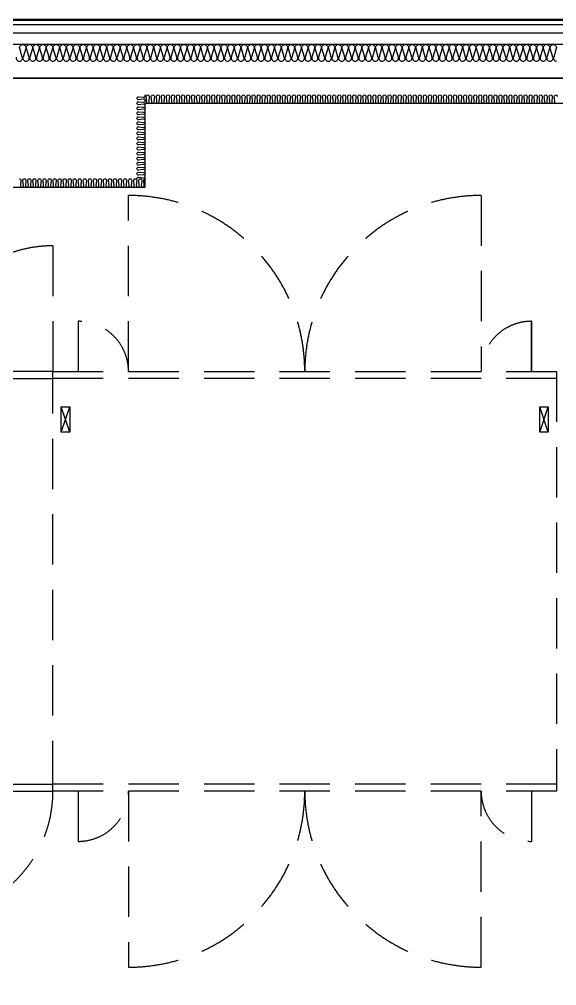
# Model space of a CAD drawing. Header units: millimetres. Extents: x -95754 to 177808, y 34455 to 149960.
# Drawn here: x 112804 to 116004, y 117595 to 123355 of the extents above; entities that cross this region are included whole.
import ezdxf

# ---------------------------------------------------------------- set-up
doc = ezdxf.new("R2010")
doc.units = ezdxf.units.MM
doc.header["$LTSCALE"] = 300
doc.linetypes.add('H1', pattern=[1.5, 1, -0.5])
for name, color, linetype in [('------00 Switch Gear', 8, 'Continuous'), ('A-ETC-전기', 253, 'H1'), ('A-하지철물', 55, 'Continuous'), ('ISL', 251, 'Continuous'), ('복합판넬', 6, 'Continuous')]:
    doc.layers.add(name, color=color, linetype=linetype)
doc.layers.add('A-ETC-AREA', color=21, linetype='Continuous', plot=False)

# ---------------------------------------------------------------- blocks, each defined once
blk = doc.blocks.new('750X2500')
at = {"layer": 'A-ETC-전기'}
for p, q in [((-3250, 750), (-2458, 750)), ((-2460, 750), (-2460, 0)), ((-40, 750), (-40, 0)), ((750, 0), (-42, 0))]:
    blk.add_line(p, q, dxfattribs=at)
blk.add_lwpolyline([(-2500, 750), (-2500, 0), (0, 0), (0, 750)], close=True, dxfattribs=at)
for centre, start, end in [((-2500, 750), 180, 270), ((0, 0), 0, 90)]:
    blk.add_arc(centre, 750, start, end, dxfattribs=at)

msp = doc.modelspace()

# ---------------------------------------------------------------- linework, layer by layer
at = {"layer": 'A-ETC-AREA'}
for points in [[(109303.6, 107505), (145803.6, 107505), (145803.6, 123005), (109303.6, 123005)], [(109303.6, 123005), (136703.6, 123005), (136703.6, 111105), (109303.6, 111105)]]:
    msp.add_lwpolyline(points, close=True, dxfattribs=at)
at = {"layer": 'A-ETC-전기'}
for p, q in [((113453.6, 121255), (113453.6, 122305)), ((115553.6, 122305), (115553.6, 121255)), ((113153.6, 121555), (113153.6, 121255)), ((115853.6, 121255), (115853.6, 121555)), ((115853.6, 121555), (115853.6, 121255)), ((116003.6, 121215), (113003.6, 121215)), ((113053.6, 120895), (113103.6, 121045)), ((113103.6, 120895), (113053.6, 121045)), ((115903.6, 120895), (115953.6, 121045)), ((115953.6, 120895), (115903.6, 121045)), ((116003.6, 118795), (113003.6, 118795)), ((113153.6, 118755), (113153.6, 118455)), ((113453.6, 118755), (113453.6, 117705)), ((115553.6, 117705), (115553.6, 118755)), ((115853.6, 118755), (115853.6, 118455))]:
    msp.add_line(p, q, dxfattribs=at)
at = {"layer": 'A-ETC-전기', "elevation": 0}
for points in [[(116003.6, 118755), (113003.6, 118755), (113003.6, 121255), (116003.6, 121255)], [(113053.6, 121045), (113103.6, 121045), (113103.6, 120895), (113053.6, 120895)], [(115903.6, 121045), (115953.6, 121045), (115953.6, 120895), (115903.6, 120895)]]:
    msp.add_lwpolyline(points, close=True, dxfattribs=at)
at = {"layer": 'A-ETC-전기'}
for centre, radius, start, end in [((113453.6, 121255), 1050, 0, 90), ((115553.6, 121255), 1050, 90, 180), ((113153.6, 121255), 300, 0, 90), ((115853.6, 121255), 300, 90, 180), ((113153.6, 118755), 300, 270, 0), ((113453.6, 118755), 1050, 270, 0), ((115553.6, 118755), 1050, 180, 270), ((115853.6, 118755), 300, 180, 270)]:
    msp.add_arc(centre, radius, start, end, dxfattribs=at)
at = {"layer": 'A-하지철물'}
for points in [[(108983.6, 122950), (108983.6, 123325), (131898.6, 123325)], [(109033.6, 122950), (109033.6, 123275), (131898.6, 123275)]]:
    msp.add_lwpolyline(points, dxfattribs=at)
at = {"layer": 'ISL', "elevation": 0}
for points in [[(131948.6, 123205), (109103.6, 123205)], [(109453.6, 118665), (109453.6, 122855), (112753.6, 122855), (112753.6, 122355), (113553.6, 122355), (113553.6, 122855), (121303.6, 122855), (121303.6, 121855), (123853.6, 121855), (123853.6, 122355), (124353.6, 122355), (124353.6, 122855), (134353.6, 122855), (134353.6, 122355), (135153.6, 122355), (135153.6, 122855), (136553.6, 122855), (136553.6, 118455)]]:
    msp.add_lwpolyline(points, dxfattribs=at)
for points in [[(112785.9, 123129.3, 0.509267), (112803.6, 123105, 0.509267), (112821.3, 123129.3), (112805.9, 123180.8, -1.372593), (112841.3, 123180.8), (112825.9, 123129.3, 0.509267), (112843.6, 123105, 0.509267), (112861.3, 123129.3), (112845.9, 123180.8, -1.372593), (112881.3, 123180.8), (112865.9, 123129.3, 0.509267), (112883.6, 123105, 0.509267), (112901.3, 123129.3), (112885.9, 123180.8, -1.372593), (112921.3, 123180.8), (112905.9, 123129.3, 0.509267), (112923.6, 123105, 0.509267), (112941.3, 123129.3), (112925.9, 123180.8, -1.372593), (112961.3, 123180.8), (112945.9, 123129.3, 0.509267), (112963.6, 123105, 0.509267), (112981.3, 123129.3), (112965.9, 123180.8, -1.372593), (113001.3, 123180.8), (112985.9, 123129.3, 0.509267), (113003.6, 123105, 0.509267), (113021.3, 123129.3), (113005.9, 123180.8, -1.372593), (113041.3, 123180.8), (113025.9, 123129.3, 0.509267), (113043.6, 123105, 0.509267), (113061.3, 123129.3), (113045.9, 123180.8, -1.372593), (113081.3, 123180.8), (113065.9, 123129.3, 0.509267), (113083.6, 123105, 0.509267), (113101.3, 123129.3), (113085.9, 123180.8, -1.372593), (113121.3, 123180.8), (113105.9, 123129.3, 0.509267), (113123.6, 123105, 0.509267), (113141.3, 123129.3), (113125.9, 123180.8, -1.372593), (113161.3, 123180.8), (113145.9, 123129.3, 0.509267), (113163.6, 123105, 0.509267), (113181.3, 123129.3), (113165.9, 123180.8, -1.372593), (113201.3, 123180.8), (113185.9, 123129.3, 0.509267), (113203.6, 123105, 0.509267), (113221.3, 123129.3), (113205.9, 123180.8, -1.372593), (113241.3, 123180.8), (113225.9, 123129.3, 0.509267), (113243.6, 123105, 0.509267), (113261.3, 123129.3), (113245.9, 123180.8, -1.372593), (113281.3, 123180.8), (113265.9, 123129.3, 0.509267), (113283.6, 123105, 0.509267), (113301.3, 123129.3), (113285.9, 123180.8, -1.372593), (113321.3, 123180.8), (113305.9, 123129.3, 0.509267), (113323.6, 123105, 0.509267), (113341.3, 123129.3), (113325.9, 123180.8, -1.372593), (113361.3, 123180.8), (113345.9, 123129.3, 0.509267), (113363.6, 123105, 0.509267), (113381.3, 123129.3), (113365.9, 123180.8, -1.372593), (113401.3, 123180.8), (113385.9, 123129.3, 0.509267), (113403.6, 123105, 0.509267), (113421.3, 123129.3), (113405.9, 123180.8, -1.372593), (113441.3, 123180.8), (113425.9, 123129.3, 0.509267), (113443.6, 123105, 0.509267), (113461.3, 123129.3), (113445.9, 123180.8, -1.372593), (113481.3, 123180.8), (113465.9, 123129.3, 0.509267), (113483.6, 123105, 0.509267), (113501.3, 123129.3), (113485.9, 123180.8, -1.372593), (113521.3, 123180.8), (113505.9, 123129.3, 0.509267), (113523.6, 123105, 0.509267), (113541.3, 123129.3), (113525.9, 123180.8, -1.372593), (113561.3, 123180.8), (113545.9, 123129.3, 0.509267), (113563.6, 123105, 0.509267), (113581.3, 123129.3), (113565.9, 123180.8, -1.372593), (113601.3, 123180.8), (113585.9, 123129.3, 0.509267), (113603.6, 123105, 0.509267), (113621.3, 123129.3), (113605.9, 123180.8, -1.372593), (113641.3, 123180.8), (113625.9, 123129.3, 0.509267), (113643.6, 123105, 0.509267), (113661.3, 123129.3), (113645.9, 123180.8, -1.372593), (113681.3, 123180.8), (113665.9, 123129.3, 0.509267), (113683.6, 123105, 0.509267), (113701.3, 123129.3), (113685.9, 123180.8, -1.372593), (113721.3, 123180.8), (113705.9, 123129.3, 0.509267), (113723.6, 123105, 0.509267), (113741.3, 123129.3), (113725.9, 123180.8, -1.372593), (113761.3, 123180.8), (113745.9, 123129.3, 0.509267), (113763.6, 123105, 0.509267), (113781.3, 123129.3), (113765.9, 123180.8, -1.372593), (113801.3, 123180.8), (113785.9, 123129.3, 0.509267), (113803.6, 123105, 0.509267), (113821.3, 123129.3), (113805.9, 123180.8, -1.372593), (113841.3, 123180.8), (113825.9, 123129.3, 0.509267), (113843.6, 123105, 0.509267), (113861.3, 123129.3), (113845.9, 123180.8, -1.372593), (113881.3, 123180.8), (113865.9, 123129.3, 0.509267), (113883.6, 123105, 0.509267), (113901.3, 123129.3), (113885.9, 123180.8, -1.372593), (113921.3, 123180.8), (113905.9, 123129.3, 0.509267), (113923.6, 123105, 0.509267), (113941.3, 123129.3), (113925.9, 123180.8, -1.372593), (113961.3, 123180.8), (113945.9, 123129.3, 0.509267), (113963.6, 123105, 0.509267), (113981.3, 123129.3), (113965.9, 123180.8, -1.372593), (114001.3, 123180.8), (113985.9, 123129.3, 0.509267), (114003.6, 123105, 0.509267), (114021.3, 123129.3), (114005.9, 123180.8, -1.372593), (114041.3, 123180.8), (114025.9, 123129.3, 0.509267), (114043.6, 123105, 0.509267), (114061.3, 123129.3), (114045.9, 123180.8, -1.372593), (114081.3, 123180.8), (114065.9, 123129.3, 0.509267), (114083.6, 123105, 0.509267), (114101.3, 123129.3), (114085.9, 123180.8, -1.372593), (114121.3, 123180.8), (114105.9, 123129.3, 0.509267), (114123.6, 123105, 0.509267), (114141.3, 123129.3), (114125.9, 123180.8, -1.372593), (114161.3, 123180.8), (114145.9, 123129.3, 0.509267), (114163.6, 123105, 0.509267), (114181.3, 123129.3), (114165.9, 123180.8, -1.372593), (114201.3, 123180.8), (114185.9, 123129.3, 0.509267), (114203.6, 123105, 0.509267), (114221.3, 123129.3), (114205.9, 123180.8, -1.372593), (114241.3, 123180.8), (114225.9, 123129.3, 0.509267), (114243.6, 123105, 0.509267), (114261.3, 123129.3), (114245.9, 123180.8, -1.372593), (114281.3, 123180.8), (114265.9, 123129.3, 0.509267), (114283.6, 123105, 0.509267), (114301.3, 123129.3), (114285.9, 123180.8, -1.372593), (114321.3, 123180.8), (114305.9, 123129.3, 0.509267), (114323.6, 123105, 0.509267), (114341.3, 123129.3), (114325.9, 123180.8, -1.372593), (114361.3, 123180.8), (114345.9, 123129.3, 0.509267), (114363.6, 123105, 0.509267), (114381.3, 123129.3), (114365.9, 123180.8, -1.372593), (114401.3, 123180.8), (114385.9, 123129.3, 0.509267), (114403.6, 123105, 0.509267), (114421.3, 123129.3), (114405.9, 123180.8, -1.372593), (114441.3, 123180.8), (114425.9, 123129.3, 0.509267), (114443.6, 123105, 0.509267), (114461.3, 123129.3), (114445.9, 123180.8, -1.372593), (114481.3, 123180.8), (114465.9, 123129.3, 0.509267), (114483.6, 123105, 0.509267), (114501.3, 123129.3), (114485.9, 123180.8, -1.372593), (114521.3, 123180.8), (114505.9, 123129.3, 0.509267), (114523.6, 123105, 0.509267), (114541.3, 123129.3), (114525.9, 123180.8, -1.372593), (114561.3, 123180.8), (114545.9, 123129.3, 0.509267), (114563.6, 123105, 0.509267), (114581.3, 123129.3), (114565.9, 123180.8, -1.372593), (114601.3, 123180.8), (114585.9, 123129.3, 0.509267), (114603.6, 123105, 0.509267), (114621.3, 123129.3), (114605.9, 123180.8, -1.372593), (114641.3, 123180.8), (114625.9, 123129.3, 0.509267), (114643.6, 123105, 0.509267), (114661.3, 123129.3), (114645.9, 123180.8, -1.372593), (114681.3, 123180.8), (114665.9, 123129.3, 0.509267), (114683.6, 123105, 0.509267), (114701.3, 123129.3), (114685.9, 123180.8, -1.372593), (114721.3, 123180.8), (114705.9, 123129.3, 0.509267), (114723.6, 123105, 0.509267), (114741.3, 123129.3), (114725.9, 123180.8, -1.372593), (114761.3, 123180.8), (114745.9, 123129.3, 0.509267), (114763.6, 123105, 0.509267), (114781.3, 123129.3), (114765.9, 123180.8, -1.372593), (114801.3, 123180.8), (114785.9, 123129.3, 0.509267), (114803.6, 123105, 0.509267), (114821.3, 123129.3), (114805.9, 123180.8, -1.372593), (114841.3, 123180.8), (114825.9, 123129.3, 0.509267), (114843.6, 123105, 0.509267), (114861.3, 123129.3), (114845.9, 123180.8, -1.372593), (114881.3, 123180.8), (114865.9, 123129.3, 0.509267), (114883.6, 123105, 0.509267), (114901.3, 123129.3), (114885.9, 123180.8, -1.372593), (114921.3, 123180.8), (114905.9, 123129.3, 0.509267), (114923.6, 123105, 0.509267), (114941.3, 123129.3), (114925.9, 123180.8, -1.372593), (114961.3, 123180.8), (114945.9, 123129.3, 0.509267), (114963.6, 123105, 0.509267), (114981.3, 123129.3), (114965.9, 123180.8, -1.372593), (115001.3, 123180.8), (114985.9, 123129.3, 0.509267), (115003.6, 123105, 0.509267), (115021.3, 123129.3), (115005.9, 123180.8, -1.372593), (115041.3, 123180.8), (115025.9, 123129.3, 0.509267), (115043.6, 123105, 0.509267), (115061.3, 123129.3), (115045.9, 123180.8, -1.372593), (115081.3, 123180.8), (115065.9, 123129.3, 0.509267), (115083.6, 123105, 0.509267), (115101.3, 123129.3), (115085.9, 123180.8, -1.372593), (115121.3, 123180.8), (115105.9, 123129.3, 0.509267), (115123.6, 123105, 0.509267), (115141.3, 123129.3), (115125.9, 123180.8, -1.372593), (115161.3, 123180.8), (115145.9, 123129.3, 0.509267), (115163.6, 123105, 0.509267), (115181.3, 123129.3), (115165.9, 123180.8, -1.372593), (115201.3, 123180.8), (115185.9, 123129.3, 0.509267), (115203.6, 123105, 0.509267), (115221.3, 123129.3), (115205.9, 123180.8, -1.372593), (115241.3, 123180.8), (115225.9, 123129.3, 0.509267), (115243.6, 123105, 0.509267), (115261.3, 123129.3), (115245.9, 123180.8, -1.372593), (115281.3, 123180.8), (115265.9, 123129.3, 0.509267), (115283.6, 123105, 0.509267), (115301.3, 123129.3), (115285.9, 123180.8, -1.372593), (115321.3, 123180.8), (115305.9, 123129.3, 0.509267), (115323.6, 123105, 0.509267), (115341.3, 123129.3), (115325.9, 123180.8, -1.372593), (115361.3, 123180.8), (115345.9, 123129.3, 0.509267), (115363.6, 123105, 0.509267), (115381.3, 123129.3), (115365.9, 123180.8, -1.372593), (115401.3, 123180.8), (115385.9, 123129.3, 0.509267), (115403.6, 123105, 0.509267), (115421.3, 123129.3), (115405.9, 123180.8, -1.372593), (115441.3, 123180.8), (115425.9, 123129.3, 0.509267), (115443.6, 123105, 0.509267), (115461.3, 123129.3), (115445.9, 123180.8, -1.372593), (115481.3, 123180.8), (115465.9, 123129.3, 0.509267), (115483.6, 123105, 0.509267), (115501.3, 123129.3), (115485.9, 123180.8, -1.372593), (115521.3, 123180.8), (115505.9, 123129.3, 0.509267), (115523.6, 123105, 0.509267), (115541.3, 123129.3), (115525.9, 123180.8, -1.372593), (115561.3, 123180.8), (115545.9, 123129.3, 0.509267), (115563.6, 123105, 0.509267), (115581.3, 123129.3), (115565.9, 123180.8, -1.372593), (115601.3, 123180.8), (115585.9, 123129.3, 0.509267), (115603.6, 123105, 0.509267), (115621.3, 123129.3), (115605.9, 123180.8, -1.372593), (115641.3, 123180.8), (115625.9, 123129.3, 0.509267), (115643.6, 123105, 0.509267), (115661.3, 123129.3), (115645.9, 123180.8, -1.372593), (115681.3, 123180.8), (115665.9, 123129.3, 0.509267), (115683.6, 123105, 0.509267), (115701.3, 123129.3), (115685.9, 123180.8, -1.372593), (115721.3, 123180.8), (115705.9, 123129.3, 0.509267), (115723.6, 123105, 0.509267), (115741.3, 123129.3), (115725.9, 123180.8, -1.372593), (115761.3, 123180.8), (115745.9, 123129.3, 0.509267), (115763.6, 123105, 0.509267), (115781.3, 123129.3), (115765.9, 123180.8, -1.372593), (115801.3, 123180.8), (115785.9, 123129.3, 0.509267), (115803.6, 123105, 0.509267), (115821.3, 123129.3), (115805.9, 123180.8, -1.372593), (115841.3, 123180.8), (115825.9, 123129.3, 0.509267), (115843.6, 123105, 0.509267), (115861.3, 123129.3), (115845.9, 123180.8, -1.372593), (115881.3, 123180.8), (115865.9, 123129.3, 0.509267), (115883.6, 123105, 0.509267), (115901.3, 123129.3), (115885.9, 123180.8, -1.372593), (115921.3, 123180.8), (115905.9, 123129.3, 0.509267), (115923.6, 123105, 0.509267), (115941.3, 123129.3), (115925.9, 123180.8, -1.372593), (115961.3, 123180.8), (115945.9, 123129.3, 0.509267), (115963.6, 123105, 0.509267), (115981.3, 123129.3), (115965.9, 123180.8, -1.372593), (116001.3, 123180.8), (115985.9, 123129.3, 0.509267), (116003.6, 123105, 0.509267)], [(113503.6, 122405, -0.44469), (113513.6, 122414), (113543.6, 122411, 1.108889), (113543.6, 122429), (113513.6, 122426, -0.44469), (113503.6, 122435, -0.44469), (113513.6, 122444), (113543.6, 122441, 1.108889), (113543.6, 122459), (113513.6, 122456, -0.44469), (113503.6, 122465, -0.44469), (113513.6, 122474), (113543.6, 122471, 1.108889), (113543.6, 122489), (113513.6, 122486, -0.44469), (113503.6, 122495, -0.44469), (113513.6, 122504), (113543.6, 122501, 1.108889), (113543.6, 122519), (113513.6, 122516, -0.44469), (113503.6, 122525, -0.44469), (113513.6, 122534), (113543.6, 122531, 1.108889), (113543.6, 122549), (113513.6, 122546, -0.44469), (113503.6, 122555, -0.44469), (113513.6, 122564), (113543.6, 122561, 1.108889), (113543.6, 122579), (113513.6, 122576, -0.44469), (113503.6, 122585, -0.44469), (113513.6, 122594), (113543.6, 122591, 1.108889), (113543.6, 122609), (113513.6, 122606, -0.44469), (113503.6, 122615, -0.44469), (113513.6, 122624), (113543.6, 122621, 1.108889), (113543.6, 122639), (113513.6, 122636, -0.44469), (113503.6, 122645, -0.44469), (113513.6, 122654), (113543.6, 122651, 1.108889), (113543.6, 122669), (113513.6, 122666, -0.44469), (113503.6, 122675, -0.44469), (113513.6, 122684), (113543.6, 122681, 1.108889), (113543.6, 122699), (113513.6, 122696, -0.44469), (113503.6, 122705, -0.44469), (113513.6, 122714), (113543.6, 122711, 1.108889), (113543.6, 122729), (113513.6, 122726, -0.44469), (113503.6, 122735, -0.44469), (113513.6, 122744), (113543.6, 122741, 1.108889), (113543.6, 122759), (113513.6, 122756, -0.44469), (113503.6, 122765, -0.44469), (113513.6, 122774), (113543.6, 122771, 1.108889), (113543.6, 122789), (113513.6, 122786, -0.44469), (113503.6, 122795, -0.44469), (113513.6, 122804), (113543.6, 122801, 1.108889), (113543.6, 122819), (113513.6, 122816, -0.44469), (113503.6, 122825, -0.44469), (113513.6, 122834), (113543.6, 122831, 1.108889), (113543.6, 122849), (113513.6, 122846, -0.44469), (113503.6, 122855, -0.44469), (113513.6, 122864), (113543.6, 122861, 1.108889), (113543.6, 122879), (113513.6, 122876, -0.44469), (113503.6, 122885, -0.44469), (113513.6, 122894), (113543.6, 122891, 0.633281), (113552.1, 122905, 0.633281)], [(113553.6, 122855, 0.44469), (113562.6, 122865), (113559.6, 122895, -1.108889), (113577.6, 122895), (113574.6, 122865, 0.44469), (113583.6, 122855, 0.44469), (113592.6, 122865), (113589.6, 122895, -1.108889), (113607.6, 122895), (113604.6, 122865, 0.44469), (113613.6, 122855, 0.44469), (113622.6, 122865), (113619.6, 122895, -1.108889), (113637.6, 122895), (113634.6, 122865, 0.44469), (113643.6, 122855, 0.44469), (113652.6, 122865), (113649.6, 122895, -1.108889), (113667.6, 122895), (113664.6, 122865, 0.44469), (113673.6, 122855, 0.44469), (113682.6, 122865), (113679.6, 122895, -1.108889), (113697.6, 122895), (113694.6, 122865, 0.44469), (113703.6, 122855, 0.44469), (113712.6, 122865), (113709.6, 122895, -1.108889), (113727.6, 122895), (113724.6, 122865, 0.44469), (113733.6, 122855, 0.44469), (113742.6, 122865), (113739.6, 122895, -1.108889), (113757.6, 122895), (113754.6, 122865, 0.44469), (113763.6, 122855, 0.44469), (113772.6, 122865), (113769.6, 122895, -1.108889), (113787.6, 122895), (113784.6, 122865, 0.44469), (113793.6, 122855, 0.44469), (113802.6, 122865), (113799.6, 122895, -1.108889), (113817.6, 122895), (113814.6, 122865, 0.44469), (113823.6, 122855, 0.44469), (113832.6, 122865), (113829.6, 122895, -1.108889), (113847.6, 122895), (113844.6, 122865, 0.44469), (113853.6, 122855, 0.44469), (113862.6, 122865), (113859.6, 122895, -1.108889), (113877.6, 122895), (113874.6, 122865, 0.44469), (113883.6, 122855, 0.44469), (113892.6, 122865), (113889.6, 122895, -1.108889), (113907.6, 122895), (113904.6, 122865, 0.44469), (113913.6, 122855, 0.44469), (113922.6, 122865), (113919.6, 122895, -1.108889), (113937.6, 122895), (113934.6, 122865, 0.44469), (113943.6, 122855, 0.44469), (113952.6, 122865), (113949.6, 122895, -1.108889), (113967.6, 122895), (113964.6, 122865, 0.44469), (113973.6, 122855, 0.44469), (113982.6, 122865), (113979.6, 122895, -1.108889), (113997.6, 122895), (113994.6, 122865, 0.44469), (114003.6, 122855, 0.44469), (114012.6, 122865), (114009.6, 122895, -1.108889), (114027.6, 122895), (114024.6, 122865, 0.44469), (114033.6, 122855, 0.44469), (114042.6, 122865), (114039.6, 122895, -1.108889), (114057.6, 122895), (114054.6, 122865, 0.44469), (114063.6, 122855, 0.44469), (114072.6, 122865), (114069.6, 122895, -1.108889), (114087.6, 122895), (114084.6, 122865, 0.44469), (114093.6, 122855, 0.44469), (114102.6, 122865), (114099.6, 122895, -1.108889), (114117.6, 122895), (114114.6, 122865, 0.44469), (114123.6, 122855, 0.44469), (114132.6, 122865), (114129.6, 122895, -1.108889), (114147.6, 122895), (114144.6, 122865, 0.44469), (114153.6, 122855, 0.44469), (114162.6, 122865), (114159.6, 122895, -1.108889), (114177.6, 122895), (114174.6, 122865, 0.44469), (114183.6, 122855, 0.44469), (114192.6, 122865), (114189.6, 122895, -1.108889), (114207.6, 122895), (114204.6, 122865, 0.44469), (114213.6, 122855, 0.44469), (114222.6, 122865), (114219.6, 122895, -1.108889), (114237.6, 122895), (114234.6, 122865, 0.44469), (114243.6, 122855, 0.44469), (114252.6, 122865), (114249.6, 122895, -1.108889), (114267.6, 122895), (114264.6, 122865, 0.44469), (114273.6, 122855, 0.44469), (114282.6, 122865), (114279.6, 122895, -1.108889), (114297.6, 122895), (114294.6, 122865, 0.44469), (114303.6, 122855, 0.44469), (114312.6, 122865), (114309.6, 122895, -1.108889), (114327.6, 122895), (114324.6, 122865, 0.44469), (114333.6, 122855, 0.44469), (114342.6, 122865), (114339.6, 122895, -1.108889), (114357.6, 122895), (114354.6, 122865, 0.44469), (114363.6, 122855, 0.44469), (114372.6, 122865), (114369.6, 122895, -1.108889), (114387.6, 122895), (114384.6, 122865, 0.44469), (114393.6, 122855, 0.44469), (114402.6, 122865), (114399.6, 122895, -1.108889), (114417.6, 122895), (114414.6, 122865, 0.44469), (114423.6, 122855, 0.44469), (114432.6, 122865), (114429.6, 122895, -1.108889), (114447.6, 122895), (114444.6, 122865, 0.44469), (114453.6, 122855, 0.44469), (114462.6, 122865), (114459.6, 122895, -1.108889), (114477.6, 122895), (114474.6, 122865, 0.44469), (114483.6, 122855, 0.44469), (114492.6, 122865), (114489.6, 122895, -1.108889), (114507.6, 122895), (114504.6, 122865, 0.44469), (114513.6, 122855, 0.44469), (114522.6, 122865), (114519.6, 122895, -1.108889), (114537.6, 122895), (114534.6, 122865, 0.44469), (114543.6, 122855, 0.44469), (114552.6, 122865), (114549.6, 122895, -1.108889), (114567.6, 122895), (114564.6, 122865, 0.44469), (114573.6, 122855, 0.44469), (114582.6, 122865), (114579.6, 122895, -1.108889), (114597.6, 122895), (114594.6, 122865, 0.44469), (114603.6, 122855, 0.44469), (114612.6, 122865), (114609.6, 122895, -1.108889), (114627.6, 122895), (114624.6, 122865, 0.44469), (114633.6, 122855, 0.44469), (114642.6, 122865), (114639.6, 122895, -1.108889), (114657.6, 122895), (114654.6, 122865, 0.44469), (114663.6, 122855, 0.44469), (114672.6, 122865), (114669.6, 122895, -1.108889), (114687.6, 122895), (114684.6, 122865, 0.44469), (114693.6, 122855, 0.44469), (114702.6, 122865), (114699.6, 122895, -1.108889), (114717.6, 122895), (114714.6, 122865, 0.44469), (114723.6, 122855, 0.44469), (114732.6, 122865), (114729.6, 122895, -1.108889), (114747.6, 122895), (114744.6, 122865, 0.44469), (114753.6, 122855, 0.44469), (114762.6, 122865), (114759.6, 122895, -1.108889), (114777.6, 122895), (114774.6, 122865, 0.44469), (114783.6, 122855, 0.44469), (114792.6, 122865), (114789.6, 122895, -1.108889), (114807.6, 122895), (114804.6, 122865, 0.44469), (114813.6, 122855, 0.44469), (114822.6, 122865), (114819.6, 122895, -1.108889), (114837.6, 122895), (114834.6, 122865, 0.44469), (114843.6, 122855, 0.44469), (114852.6, 122865), (114849.6, 122895, -1.108889), (114867.6, 122895), (114864.6, 122865, 0.44469), (114873.6, 122855, 0.44469), (114882.6, 122865), (114879.6, 122895, -1.108889), (114897.6, 122895), (114894.6, 122865, 0.44469), (114903.6, 122855, 0.44469), (114912.6, 122865), (114909.6, 122895, -1.108889), (114927.6, 122895), (114924.6, 122865, 0.44469), (114933.6, 122855, 0.44469), (114942.6, 122865), (114939.6, 122895, -1.108889), (114957.6, 122895), (114954.6, 122865, 0.44469), (114963.6, 122855, 0.44469), (114972.6, 122865), (114969.6, 122895, -1.108889), (114987.6, 122895), (114984.6, 122865, 0.44469), (114993.6, 122855, 0.44469), (115002.6, 122865), (114999.6, 122895, -1.108889), (115017.6, 122895), (115014.6, 122865, 0.44469), (115023.6, 122855, 0.44469), (115032.6, 122865), (115029.6, 122895, -1.108889), (115047.6, 122895), (115044.6, 122865, 0.44469), (115053.6, 122855, 0.44469), (115062.6, 122865), (115059.6, 122895, -1.108889), (115077.6, 122895), (115074.6, 122865, 0.44469), (115083.6, 122855, 0.44469), (115092.6, 122865), (115089.6, 122895, -1.108889), (115107.6, 122895), (115104.6, 122865, 0.44469), (115113.6, 122855, 0.44469), (115122.6, 122865), (115119.6, 122895, -1.108889), (115137.6, 122895), (115134.6, 122865, 0.44469), (115143.6, 122855, 0.44469), (115152.6, 122865), (115149.6, 122895, -1.108889), (115167.6, 122895), (115164.6, 122865, 0.44469), (115173.6, 122855, 0.44469), (115182.6, 122865), (115179.6, 122895, -1.108889), (115197.6, 122895), (115194.6, 122865, 0.44469), (115203.6, 122855, 0.44469), (115212.6, 122865), (115209.6, 122895, -1.108889), (115227.6, 122895), (115224.6, 122865, 0.44469), (115233.6, 122855, 0.44469), (115242.6, 122865), (115239.6, 122895, -1.108889), (115257.6, 122895), (115254.6, 122865, 0.44469), (115263.6, 122855, 0.44469), (115272.6, 122865), (115269.6, 122895, -1.108889), (115287.6, 122895), (115284.6, 122865, 0.44469), (115293.6, 122855, 0.44469), (115302.6, 122865), (115299.6, 122895, -1.108889), (115317.6, 122895), (115314.6, 122865, 0.44469), (115323.6, 122855, 0.44469), (115332.6, 122865), (115329.6, 122895, -1.108889), (115347.6, 122895), (115344.6, 122865, 0.44469), (115353.6, 122855, 0.44469), (115362.6, 122865), (115359.6, 122895, -1.108889), (115377.6, 122895), (115374.6, 122865, 0.44469), (115383.6, 122855, 0.44469), (115392.6, 122865), (115389.6, 122895, -1.108889), (115407.6, 122895), (115404.6, 122865, 0.44469), (115413.6, 122855, 0.44469), (115422.6, 122865), (115419.6, 122895, -1.108889), (115437.6, 122895), (115434.6, 122865, 0.44469), (115443.6, 122855, 0.44469), (115452.6, 122865), (115449.6, 122895, -1.108889), (115467.6, 122895), (115464.6, 122865, 0.44469), (115473.6, 122855, 0.44469), (115482.6, 122865), (115479.6, 122895, -1.108889), (115497.6, 122895), (115494.6, 122865, 0.44469), (115503.6, 122855, 0.44469), (115512.6, 122865), (115509.6, 122895, -1.108889), (115527.6, 122895), (115524.6, 122865, 0.44469), (115533.6, 122855, 0.44469), (115542.6, 122865), (115539.6, 122895, -1.108889), (115557.6, 122895), (115554.6, 122865, 0.44469), (115563.6, 122855, 0.44469), (115572.6, 122865), (115569.6, 122895, -1.108889), (115587.6, 122895), (115584.6, 122865, 0.44469), (115593.6, 122855, 0.44469), (115602.6, 122865), (115599.6, 122895, -1.108889), (115617.6, 122895), (115614.6, 122865, 0.44469), (115623.6, 122855, 0.44469), (115632.6, 122865), (115629.6, 122895, -1.108889), (115647.6, 122895), (115644.6, 122865, 0.44469), (115653.6, 122855, 0.44469), (115662.6, 122865), (115659.6, 122895, -1.108889), (115677.6, 122895), (115674.6, 122865, 0.44469), (115683.6, 122855, 0.44469), (115692.6, 122865), (115689.6, 122895, -1.108889), (115707.6, 122895), (115704.6, 122865, 0.44469), (115713.6, 122855, 0.44469), (115722.6, 122865), (115719.6, 122895, -1.108889), (115737.6, 122895), (115734.6, 122865, 0.44469), (115743.6, 122855, 0.44469), (115752.6, 122865), (115749.6, 122895, -1.108889), (115767.6, 122895), (115764.6, 122865, 0.44469), (115773.6, 122855, 0.44469), (115782.6, 122865), (115779.6, 122895, -1.108889), (115797.6, 122895), (115794.6, 122865, 0.44469), (115803.6, 122855, 0.44469), (115812.6, 122865), (115809.6, 122895, -1.108889), (115827.6, 122895), (115824.6, 122865, 0.44469), (115833.6, 122855, 0.44469), (115842.6, 122865), (115839.6, 122895, -1.108889), (115857.6, 122895), (115854.6, 122865, 0.44469), (115863.6, 122855, 0.44469), (115872.6, 122865), (115869.6, 122895, -1.108889), (115887.6, 122895), (115884.6, 122865, 0.44469), (115893.6, 122855, 0.44469), (115902.6, 122865), (115899.6, 122895, -1.108889), (115917.6, 122895), (115914.6, 122865, 0.44469), (115923.6, 122855, 0.44469), (115932.6, 122865), (115929.6, 122895, -1.108889), (115947.6, 122895), (115944.6, 122865, 0.44469), (115953.6, 122855, 0.44469), (115962.6, 122865), (115959.6, 122895, -1.108889), (115977.6, 122895), (115974.6, 122865, 0.44469), (115983.6, 122855, 0.44469), (115992.6, 122865), (115989.6, 122895, -1.108889), (116007.6, 122895)], [(112803.6, 122405, -0.44469), (112812.6, 122395), (112809.6, 122365, 1.108889), (112827.6, 122365), (112824.6, 122395, -0.44469), (112833.6, 122405, -0.44469), (112842.6, 122395), (112839.6, 122365, 1.108889), (112857.6, 122365), (112854.6, 122395, -0.44469), (112863.6, 122405, -0.44469), (112872.6, 122395), (112869.6, 122365, 1.108889), (112887.6, 122365), (112884.6, 122395, -0.44469), (112893.6, 122405, -0.44469), (112902.6, 122395), (112899.6, 122365, 1.108889), (112917.6, 122365), (112914.6, 122395, -0.44469), (112923.6, 122405, -0.44469), (112932.6, 122395), (112929.6, 122365, 1.108889), (112947.6, 122365), (112944.6, 122395, -0.44469), (112953.6, 122405, -0.44469), (112962.6, 122395), (112959.6, 122365, 1.108889), (112977.6, 122365), (112974.6, 122395, -0.44469), (112983.6, 122405, -0.44469), (112992.6, 122395), (112989.6, 122365, 1.108889), (113007.6, 122365), (113004.6, 122395, -0.44469), (113013.6, 122405, -0.44469), (113022.6, 122395), (113019.6, 122365, 1.108889), (113037.6, 122365), (113034.6, 122395, -0.44469), (113043.6, 122405, -0.44469), (113052.6, 122395), (113049.6, 122365, 1.108889), (113067.6, 122365), (113064.6, 122395, -0.44469), (113073.6, 122405, -0.44469), (113082.6, 122395), (113079.6, 122365, 1.108889), (113097.6, 122365), (113094.6, 122395, -0.44469), (113103.6, 122405, -0.44469), (113112.6, 122395), (113109.6, 122365, 1.108889), (113127.6, 122365), (113124.6, 122395, -0.44469), (113133.6, 122405, -0.44469), (113142.6, 122395), (113139.6, 122365, 1.108889), (113157.6, 122365), (113154.6, 122395, -0.44469), (113163.6, 122405, -0.44469), (113172.6, 122395), (113169.6, 122365, 1.108889), (113187.6, 122365), (113184.6, 122395, -0.44469), (113193.6, 122405, -0.44469), (113202.6, 122395), (113199.6, 122365, 1.108889), (113217.6, 122365), (113214.6, 122395, -0.44469), (113223.6, 122405, -0.44469), (113232.6, 122395), (113229.6, 122365, 1.108889), (113247.6, 122365), (113244.6, 122395, -0.44469), (113253.6, 122405, -0.44469), (113262.6, 122395), (113259.6, 122365, 1.108889), (113277.6, 122365), (113274.6, 122395, -0.44469), (113283.6, 122405, -0.44469), (113292.6, 122395), (113289.6, 122365, 1.108889), (113307.6, 122365), (113304.6, 122395, -0.44469), (113313.6, 122405, -0.44469), (113322.6, 122395), (113319.6, 122365, 1.108889), (113337.6, 122365), (113334.6, 122395, -0.44469), (113343.6, 122405, -0.44469), (113352.6, 122395), (113349.6, 122365, 1.108889), (113367.6, 122365), (113364.6, 122395, -0.44469), (113373.6, 122405, -0.44469), (113382.6, 122395), (113379.6, 122365, 1.108889), (113397.6, 122365), (113394.6, 122395, -0.44469), (113403.6, 122405, -0.44469), (113412.6, 122395), (113409.6, 122365, 1.108889), (113427.6, 122365), (113424.6, 122395, -0.44469), (113433.6, 122405, -0.44469), (113442.6, 122395), (113439.6, 122365, 1.108889), (113457.6, 122365), (113454.6, 122395, -0.44469), (113463.6, 122405, -0.44469), (113472.6, 122395), (113469.6, 122365, 1.108889), (113487.6, 122365), (113484.6, 122395, -0.44469), (113493.6, 122405, -0.44469), (113502.6, 122395), (113499.6, 122365, 1.108889), (113517.6, 122365), (113514.6, 122395, -0.44469), (113523.6, 122405, -0.44469), (113532.6, 122395), (113529.6, 122365, 1.108889), (113547.6, 122365), (113544.6, 122395, -0.444359), (113553.6, 122405, -0.444359)]]:
    msp.add_lwpolyline(points, format="xyb", dxfattribs=at)
at = {"layer": '복합판넬', "elevation": 0}
msp.add_lwpolyline([(108953.6, 122870), (108953.6, 123355), (131978.6, 123355)], dxfattribs=at)
at = {"layer": '복합판넬'}
msp.add_lwpolyline([(108957.6, 122874), (108957.6, 123351), (131974.6, 123351)], dxfattribs=at)

# ---------------------------------------------------------------- block references
at = {"layer": '------00 Switch Gear', "rotation": 90}
msp.add_blockref('750X2500', (113003.6, 121255), dxfattribs=at)

doc.saveas('drawing.dxf')
